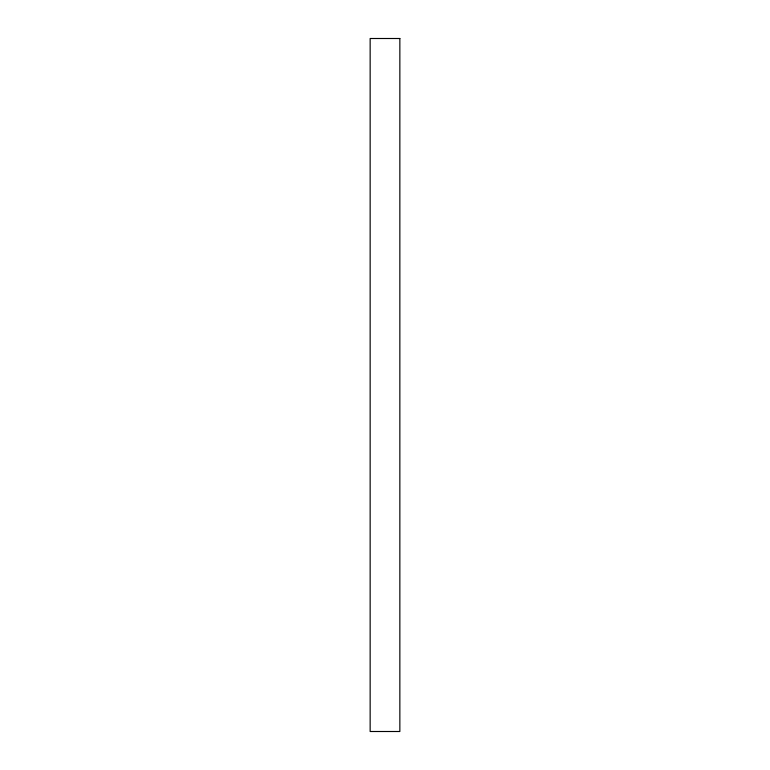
<?xml version="1.0" encoding="UTF-8"?>
<svg xmlns="http://www.w3.org/2000/svg" width="770" height="770" viewBox="0 0 770 770"><rect width="100%" height="100%" fill="white"/><g stroke="black" fill="none" stroke-linecap="round" stroke-linejoin="round"><path stroke-width="1.16" d="M399.851 38.5L370.149 38.5L370.149 731.5L399.851 731.5L399.851 38.5"/></g></svg>
